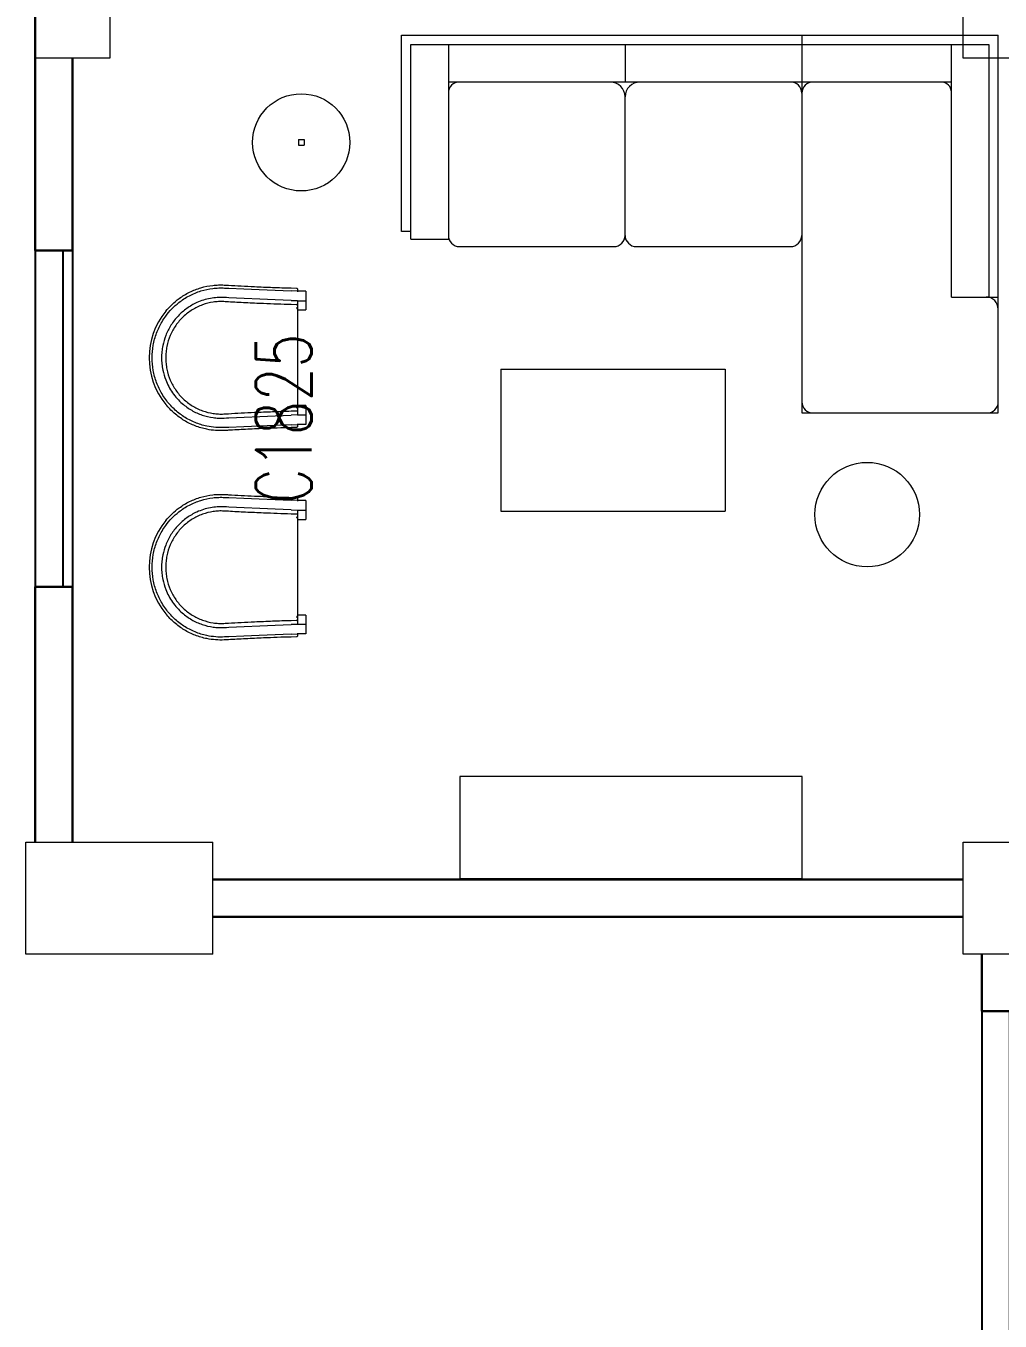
# Model space of a CAD drawing. Header units: inches. Extents: x 675 to 51927, y 19035 to 68555.
# Drawn here: x 3673 to 8881, y 45736 to 52663 of the extents above; entities that cross this region are included whole.
import ezdxf

# ---------------------------------------------------------------- set-up
doc = ezdxf.new("R2010")
doc.units = ezdxf.units.IN
doc.header["$LTSCALE"] = 0.5
doc.header["$MEASUREMENT"] = 0
for name, color, linetype, lineweight in [('00I-FURN', 30, 'Continuous', 9), ('Column', 192, 'Continuous', 13), ('Wall', 113, 'Continuous', 50)]:
    doc.layers.add(name, color=color, linetype=linetype, lineweight=lineweight)
doc.layers.add('Window Exterior', color=2, linetype='Continuous')
doc.layers.add('WINDOW_TEXT', color=7, linetype='Continuous')
doc.styles.add('_TCH_WINDOW', font='SIMPLEX', dxfattribs={"height": 3.5, "bigfont": 'GBCBIG'})

# ---------------------------------------------------------------- blocks, each defined once
blk = doc.blocks.new('$WINLIB2D$00000004')
at = {"color": 0}
for points in [[(-0.5, 0.5), (-0.5, -0.5)], [(-0.5, 0.5), (0.5, 0.5)], [(0.5, -0.5), (0.5, 0.5)], [(-0.5, 0.2406), (0.5, 0.2406)], [(-0.5, -0.5), (0.5, -0.5)]]:
    blk.add_lwpolyline(points, dxfattribs=at)

msp = doc.modelspace()

# ---------------------------------------------------------------- linework, layer by layer
at = {"layer": '00I-FURN'}
for p, q in [((5681.4, 52613.1), (8871.4, 52613.1)), ((5681.4, 51563.1), (5681.4, 52613.1)), ((7821.4, 52613.1), (7821.4, 50593.1)), ((8871.4, 50593.1), (8871.4, 52613.1)), ((5731.4, 52563.1), (8821.4, 52563.1)), ((5731.4, 51523.1), (5731.4, 52563.1)), ((5931.4, 52563.1), (5931.4, 51523.1)), ((6876.4, 52563.1), (6876.4, 52363.1)), ((8621.4, 51213.1), (8621.4, 52563.1)), ((8821.4, 52563.1), (8821.4, 51213.1)), ((8621.4, 52363.1), (5931.4, 52363.1)), ((6876.4, 51543.1), (6876.4, 52283.1)), ((5731.4, 51563.1), (5681.4, 51563.1)), ((5731.4, 51523.1), (5931.4, 51523.1)), ((5991.4, 51483.1), (6816.4, 51483.1)), ((6936.4, 51483.1), (7761.4, 51483.1)), ((5090.3, 51261.5), (5119, 51260.7)), ((5125.2, 51244.6), (5090.3, 51246.1)), ((5090.3, 51195.3), (5125.2, 51193.8)), ((5125.2, 51254.4), (5125.2, 51241.7)), ((5169.6, 51244.6), (5125.2, 51244.6)), ((5169.6, 51244.6), (5169.6, 51144.1)), ((8621.4, 51213.1), (8871.4, 51213.1)), ((5118.6, 51171.8), (5090.3, 51172.6)), ((5125.2, 51193.8), (5125.2, 50582.5)), ((5125.2, 51193.6), (5169.6, 51193.6)), ((5125.2, 51143.9), (5169.6, 51143.9)), ((6211.4, 50828.1), (6211.4, 50068.1)), ((6211.4, 50828.1), (7411.4, 50828.1)), ((7411.4, 50828.1), (7411.4, 50068.1)), ((5090.3, 50603.6), (5118.6, 50604.4)), ((5125.2, 50582.5), (5090.3, 50581)), ((5169.6, 50632.3), (5125.2, 50632.3)), ((5125.2, 50582.6), (5169.6, 50582.6)), ((5169.6, 50632.2), (5169.6, 50531.6)), ((7821.4, 50593.1), (8871.4, 50593.1)), ((5090.3, 50530.1), (5125.2, 50531.6)), ((5119, 50515.5), (5090.3, 50514.7)), ((5125.2, 50534.6), (5125.2, 50521.9)), ((5169.6, 50531.6), (5125.2, 50531.6)), ((5090.3, 50141.5), (5119, 50140.7)), ((5125.2, 50124.6), (5090.3, 50126.1)), ((5125.2, 50134.4), (5125.2, 50121.7)), ((5169.6, 50124.6), (5125.2, 50124.6)), ((5169.6, 50124.6), (5169.6, 50024.1)), ((5090.3, 50075.3), (5125.2, 50073.8)), ((5118.6, 50051.8), (5090.3, 50052.6)), ((5125.2, 50073.8), (5125.2, 49462.5)), ((5125.2, 50073.6), (5169.6, 50073.6)), ((5125.2, 50023.9), (5169.6, 50023.9)), ((6211.4, 50068.1), (7411.4, 50068.1)), ((5090.3, 49483.6), (5118.6, 49484.4)), ((5169.6, 49512.3), (5125.2, 49512.3)), ((5169.6, 49512.2), (5169.6, 49411.6)), ((5125.2, 49462.5), (5090.3, 49461)), ((5090.3, 49410.1), (5125.2, 49411.6)), ((5119, 49395.5), (5090.3, 49394.7)), ((5125.2, 49462.6), (5169.6, 49462.6)), ((5125.2, 49414.6), (5125.2, 49401.9)), ((5169.6, 49411.6), (5125.2, 49411.6)), ((7823.1, 48648.2), (5993.1, 48648.2)), ((5993.1, 48648.2), (5993.1, 48103.2)), ((7823.1, 48103.2), (7823.1, 48648.2)), ((5993.1, 48103.2), (7823.1, 48103.2))]:
    msp.add_line(p, q, dxfattribs=at)
at = {"layer": '00I-FURN', "flags": 128}
for points in [[(5129.7, 52055.4), (5159.7, 52055.4), (5159.7, 52025.4)], [(5129.7, 52055.4), (5129.7, 52025.4), (5159.7, 52025.4)], [(4757.8, 51209.5), (4745.2, 51210.1), (4732.4, 51210.6)], [(4735.2, 51261.3), (4746.6, 51260.8), (4757.8, 51260.4)], [(4757.8, 51260.4), (4837.8, 51256.9), (4920.5, 51253.4), (5004.9, 51249.8), (5090.3, 51246.1)], [(5090.3, 51195.3), (5004.9, 51198.9), (4757.8, 51209.5)], [(4757.8, 50566.7), (5004.9, 50577.3), (5090.3, 50581)], [(4732.4, 50565.7), (4745.2, 50566.2), (4757.8, 50566.7)], [(4757.8, 50515.9), (4746.6, 50515.4), (4735.2, 50514.9)], [(5090.3, 50530.1), (5004.9, 50526.5), (4920.5, 50522.9), (4837.8, 50519.3), (4757.8, 50515.9)], [(4757.8, 50089.5), (4745.2, 50090.1), (4732.4, 50090.6)], [(4735.2, 50141.3), (4746.6, 50140.8), (4757.8, 50140.4)], [(4757.8, 50140.4), (4837.8, 50136.9), (4920.5, 50133.4), (5004.9, 50129.8), (5090.3, 50126.1)], [(5090.3, 50075.3), (5004.9, 50078.9), (4757.8, 50089.5)], [(4732.4, 49445.7), (4745.2, 49446.2), (4757.8, 49446.7)], [(4757.8, 49395.9), (4746.6, 49395.4), (4735.2, 49394.9)], [(4757.8, 49446.7), (5004.9, 49457.3), (5090.3, 49461)], [(5090.3, 49410.1), (5004.9, 49406.5), (4920.5, 49402.9), (4837.8, 49399.3), (4757.8, 49395.9)]]:
    msp.add_lwpolyline(points, dxfattribs=at)
at = {"layer": '00I-FURN'}
for centre, radius in [((5144.7, 52040.4), 260), ((8170.8, 50049.3), 279.4)]:
    msp.add_circle(centre, radius, dxfattribs=at)
for centre, radius, start, end in [((5991.4, 52303.1), 60, 90, 180), ((6796.4, 52283.1), 80, 0, 90), ((6956.4, 52283.1), 80, 90, 180), ((7761.4, 52303.1), 60, 0, 90), ((7881.4, 52303.1), 60, 90, 180), ((8566.4, 52308.1), 55, 0, 90), ((5991.4, 51543.1), 60, 180, 270), ((6816.4, 51543.1), 60, 270, 0), ((6936.4, 51543.1), 60, 180, 270), ((7761.4, 51543.1), 60, 270, 0), ((8806.4, 51148.1), 65, 0, 90), ((4725.1, 50888.1), 393.7, 140.73197, 219.26803), ((5118.8, 51148.8), 6.35, 0, 87.31789), ((7881.4, 50653.1), 60, 180, 270), ((8811.4, 50653.1), 60, 270, 0), ((5118.8, 50627.5), 6.35, 272.68211, 0), ((5118.8, 50028.8), 6.35, 0, 87.31789), ((4725.1, 49768.1), 393.7, 140.73197, 219.26803), ((5118.8, 49507.5), 6.35, 272.68211, 0)]:
    msp.add_arc(centre, radius, start, end, dxfattribs=at)
for points, knots in [([(4420.3, 51137.3), (4430.8, 51150.1), (4453.3, 51174.3), (4495.7, 51209.6), (4547.5, 51240.9), (4608.5, 51264.5), (4660.9, 51275.1), (4702.6, 51278), (4723.2, 51277.8), (4733.4, 51277.2)], [-1, -1, -1, -1, -0.863636, -0.727273, -0.545455, -0.363636, -0.181818, -0.090909, 0, 0, 0, 0]), ([(4755.3, 51276), (4800.4, 51273.4), (4878.5, 51269.3), (4991.8, 51264.6), (5057.4, 51262.4), (5090.3, 51261.5)], [-1, -1, -1, -1, -0.571429, -0.285714, 0, 0, 0, 0]), ([(4420.3, 51111.2), (4430.3, 51124.8), (4452.1, 51150.6), (4494, 51188.3), (4545.9, 51221.9), (4607.7, 51247.4), (4661.1, 51258.8), (4703.8, 51262.1), (4724.8, 51261.9), (4735.2, 51261.3)], [-1, -1, -1, -1, -0.863636, -0.727273, -0.545455, -0.363636, -0.181818, -0.090909, 0, 0, 0, 0]), ([(4732.4, 51210.6), (4720.3, 51211.3), (4696, 51211.1), (4659, 51206.6), (4622.3, 51197.5), (4579.4, 51181.1), (4532.2, 51154), (4485.1, 51112.9), (4453.1, 51071.6), (4432.5, 51035.3), (4424.1, 51016.3), (4420.3, 51006.6)], [-1, -1, -1, -1, -0.903846, -0.807692, -0.711538, -0.615385, -0.461538, -0.307692, -0.153846, -0.076923, 0, 0, 0, 0]), ([(4731.2, 51188.4), (4721.7, 51188.9), (4702.6, 51189), (4663.9, 51185.3), (4615.8, 51173.2), (4561.2, 51146.6), (4512.6, 51109.1), (4472.6, 51062.3), (4442.8, 51008.3), (4427.5, 50959.3), (4421.3, 50918.8), (4420.3, 50898.4), (4420.3, 50888.1)], [-1, -1, -1, -1, -0.9375, -0.875, -0.75, -0.625, -0.5, -0.375, -0.25, -0.125, -0.0625, 0, 0, 0, 0]), ([(5090.3, 51172.6), (5041, 51174), (4958.9, 51176.8), (4847, 51182), (4785.4, 51185.3), (4755.3, 51187.1)], [-1, -1, -1, -1, -0.571429, -0.285714, 0, 0, 0, 0]), ([(4347.3, 50888.1), (4347.3, 50910.7), (4351.3, 50955.7), (4369.3, 51021.2), (4394.1, 51072.8), (4413.2, 51101.6), (4420.3, 51111.2)], [-1, -1, -1, -1, -0.8888889, -0.7777778, -0.6666667, -0.6079114, -0.6079114, -0.6079114, -0.6079114]), ([(4420.3, 51006.6), (4413.6, 50989.4), (4405.3, 50961), (4399.2, 50921), (4398.1, 50899.1), (4398.1, 50888.1)], [0.7698009, 0.7698009, 0.7698009, 0.7698009, 0.875, 0.9375, 1, 1, 1, 1]), ([(4420.3, 50665.1), (4413.2, 50674.7), (4394.1, 50703.5), (4369.3, 50755.1), (4351.3, 50820.6), (4347.3, 50865.6), (4347.3, 50888.1)], [0.6079114, 0.6079114, 0.6079114, 0.6079114, 0.6666667, 0.7777778, 0.8888889, 1, 1, 1, 1]), ([(4398.1, 50888.1), (4398.1, 50877.1), (4399.2, 50855.2), (4405.3, 50815.2), (4413.6, 50786.9), (4420.3, 50769.7)], [-1, -1, -1, -1, -0.9375, -0.875, -0.7698009, -0.7698009, -0.7698009, -0.7698009]), ([(4420.3, 50888.1), (4420.3, 50877.9), (4421.3, 50857.5), (4427.5, 50817), (4442.8, 50767.9), (4472.6, 50713.9), (4512.6, 50667.1), (4561.2, 50629.6), (4615.8, 50603.1), (4663.9, 50591), (4702.6, 50587.3), (4721.7, 50587.3), (4731.2, 50587.8)], [-1, -1, -1, -1, -0.9375, -0.875, -0.75, -0.625, -0.5, -0.375, -0.25, -0.125, -0.0625, 0, 0, 0, 0]), ([(4420.3, 50769.7), (4425, 50757.5), (4435.9, 50733.9), (4463.2, 50689.5), (4503.4, 50644.7), (4558.5, 50605.4), (4614.7, 50580), (4663.9, 50568.4), (4703.3, 50565), (4722.8, 50565.1), (4732.4, 50565.7)], [-1, -1, -1, -1, -0.903846, -0.807692, -0.615385, -0.461538, -0.307692, -0.153846, -0.076923, 0, 0, 0, 0]), ([(4735.2, 50514.9), (4719.6, 50514.1), (4687.9, 50514.4), (4634.4, 50522.1), (4576.3, 50540.1), (4516.8, 50571.3), (4472.4, 50606.1), (4441.1, 50638.5), (4427, 50656), (4420.3, 50665.1)], [-1, -1, -1, -1, -0.863636, -0.727273, -0.545455, -0.363636, -0.181818, -0.090909, 0, 0, 0, 0]), ([(4733.4, 50499), (4718.1, 50498.2), (4687.1, 50498.5), (4634.6, 50505.5), (4577.6, 50522.2), (4518.6, 50551.2), (4474, 50583.6), (4441.9, 50614), (4427.3, 50630.4), (4420.3, 50638.9)], [-1, -1, -1, -1, -0.863636, -0.727273, -0.545455, -0.363636, -0.181818, -0.090909, 0, 0, 0, 0]), ([(4755.3, 50589.2), (4800.4, 50591.8), (4878.5, 50595.9), (4991.8, 50600.6), (5057.4, 50602.7), (5090.3, 50603.6)], [-1, -1, -1, -1, -0.571429, -0.285714, 0, 0, 0, 0]), ([(5090.3, 50514.7), (5041, 50513.4), (4958.9, 50510.5), (4847, 50505.3), (4785.4, 50502), (4755.3, 50500.3)], [-1, -1, -1, -1, -0.571429, -0.285714, 0, 0, 0, 0]), ([(4420.3, 50017.3), (4430.8, 50030.1), (4453.3, 50054.3), (4495.7, 50089.6), (4547.5, 50120.9), (4608.5, 50144.5), (4660.9, 50155.1), (4702.6, 50158), (4723.2, 50157.8), (4733.4, 50157.2)], [-1, -1, -1, -1, -0.863636, -0.727273, -0.545455, -0.363636, -0.181818, -0.090909, 0, 0, 0, 0]), ([(4755.3, 50156), (4800.4, 50153.4), (4878.5, 50149.3), (4991.8, 50144.6), (5057.4, 50142.4), (5090.3, 50141.5)], [-1, -1, -1, -1, -0.571429, -0.285714, 0, 0, 0, 0]), ([(4420.3, 49991.2), (4430.3, 50004.8), (4452.1, 50030.6), (4494, 50068.3), (4545.9, 50101.9), (4607.7, 50127.4), (4661.1, 50138.8), (4703.8, 50142.1), (4724.8, 50141.9), (4735.2, 50141.3)], [-1, -1, -1, -1, -0.863636, -0.727273, -0.545455, -0.363636, -0.181818, -0.090909, 0, 0, 0, 0]), ([(4732.4, 50090.6), (4720.3, 50091.3), (4696, 50091.1), (4659, 50086.6), (4622.3, 50077.5), (4579.4, 50061.1), (4532.2, 50034), (4485.1, 49992.9), (4453.1, 49951.6), (4432.5, 49915.3), (4424.1, 49896.3), (4420.3, 49886.6)], [-1, -1, -1, -1, -0.903846, -0.807692, -0.711538, -0.615385, -0.461538, -0.307692, -0.153846, -0.076923, 0, 0, 0, 0]), ([(4731.2, 50068.4), (4721.7, 50068.9), (4702.6, 50069), (4663.9, 50065.3), (4615.8, 50053.2), (4561.2, 50026.6), (4512.6, 49989.1), (4472.6, 49942.3), (4442.8, 49888.3), (4427.5, 49839.3), (4421.3, 49798.8), (4420.3, 49778.4), (4420.3, 49768.1)], [-1, -1, -1, -1, -0.9375, -0.875, -0.75, -0.625, -0.5, -0.375, -0.25, -0.125, -0.0625, 0, 0, 0, 0]), ([(5090.3, 50052.6), (5041, 50054), (4958.9, 50056.8), (4847, 50062), (4785.4, 50065.3), (4755.3, 50067.1)], [-1, -1, -1, -1, -0.571429, -0.285714, 0, 0, 0, 0]), ([(4347.3, 49768.1), (4347.3, 49790.7), (4351.3, 49835.7), (4369.3, 49901.2), (4394.1, 49952.8), (4413.2, 49981.6), (4420.3, 49991.2)], [-1, -1, -1, -1, -0.8888889, -0.7777778, -0.6666667, -0.6079114, -0.6079114, -0.6079114, -0.6079114]), ([(4420.3, 49886.6), (4413.6, 49869.4), (4405.3, 49841), (4399.2, 49801), (4398.1, 49779.1), (4398.1, 49768.1)], [0.7698009, 0.7698009, 0.7698009, 0.7698009, 0.875, 0.9375, 1, 1, 1, 1]), ([(4420.3, 49545.1), (4413.2, 49554.7), (4394.1, 49583.5), (4369.3, 49635.1), (4351.3, 49700.6), (4347.3, 49745.6), (4347.3, 49768.1)], [0.6079114, 0.6079114, 0.6079114, 0.6079114, 0.6666667, 0.7777778, 0.8888889, 1, 1, 1, 1]), ([(4398.1, 49768.1), (4398.1, 49757.1), (4399.2, 49735.2), (4405.3, 49695.2), (4413.6, 49666.9), (4420.3, 49649.7)], [-1, -1, -1, -1, -0.9375, -0.875, -0.7698009, -0.7698009, -0.7698009, -0.7698009]), ([(4420.3, 49768.1), (4420.3, 49757.9), (4421.3, 49737.5), (4427.5, 49697), (4442.8, 49647.9), (4472.6, 49593.9), (4512.6, 49547.1), (4561.2, 49509.6), (4615.8, 49483.1), (4663.9, 49471), (4702.6, 49467.3), (4721.7, 49467.3), (4731.2, 49467.8)], [-1, -1, -1, -1, -0.9375, -0.875, -0.75, -0.625, -0.5, -0.375, -0.25, -0.125, -0.0625, 0, 0, 0, 0]), ([(4420.3, 49649.7), (4425, 49637.5), (4435.9, 49613.9), (4463.2, 49569.5), (4503.4, 49524.7), (4558.5, 49485.4), (4614.7, 49460), (4663.9, 49448.4), (4703.3, 49445), (4722.8, 49445.1), (4732.4, 49445.7)], [-1, -1, -1, -1, -0.903846, -0.807692, -0.615385, -0.461538, -0.307692, -0.153846, -0.076923, 0, 0, 0, 0]), ([(4735.2, 49394.9), (4719.6, 49394.1), (4687.9, 49394.4), (4634.4, 49402.1), (4576.3, 49420.1), (4516.8, 49451.3), (4472.4, 49486.1), (4441.1, 49518.5), (4427, 49536), (4420.3, 49545.1)], [-1, -1, -1, -1, -0.863636, -0.727273, -0.545455, -0.363636, -0.181818, -0.090909, 0, 0, 0, 0]), ([(4733.4, 49379), (4718.1, 49378.2), (4687.1, 49378.5), (4634.6, 49385.5), (4577.6, 49402.2), (4518.6, 49431.2), (4474, 49463.6), (4441.9, 49494), (4427.3, 49510.4), (4420.3, 49518.9)], [-1, -1, -1, -1, -0.863636, -0.727273, -0.545455, -0.363636, -0.181818, -0.090909, 0, 0, 0, 0]), ([(4755.3, 49469.2), (4800.4, 49471.8), (4878.5, 49475.9), (4991.8, 49480.6), (5057.4, 49482.7), (5090.3, 49483.6)], [-1, -1, -1, -1, -0.571429, -0.285714, 0, 0, 0, 0]), ([(5090.3, 49394.7), (5041, 49393.4), (4958.9, 49390.5), (4847, 49385.3), (4785.4, 49382), (4755.3, 49380.3)], [-1, -1, -1, -1, -0.571429, -0.285714, 0, 0, 0, 0])]:
    msp.add_open_spline(points, degree=3, knots=knots, dxfattribs=at)
for points in [[(4733.4, 51277.2), (4737.1, 51277), (4744.4, 51276.6), (4751.7, 51276.2), (4755.3, 51276)], [(5119, 51260.7), (5120.1, 51260.7), (5122.2, 51260.1), (5124.6, 51257.7), (5125.2, 51255.5), (5125.2, 51254.4)], [(4755.3, 51187.1), (4751.3, 51187.3), (4743.3, 51187.7), (4735.3, 51188.2), (4731.2, 51188.4)], [(5125.2, 51178.2), (5125.2, 51177.1), (5124.6, 51174.8), (5122.1, 51172.4), (5119.8, 51171.8), (5118.6, 51171.8)], [(4731.2, 50587.8), (4735.3, 50588.1), (4743.3, 50588.5), (4751.3, 50589), (4755.3, 50589.2)], [(5118.6, 50604.4), (5119.7, 50604.4), (5122, 50603.9), (5124.5, 50601.5), (5125.2, 50599.2), (5125.2, 50598.1)], [(5125.2, 50521.9), (5125.2, 50520.8), (5124.6, 50518.6), (5122.2, 50516.2), (5120.1, 50515.6), (5119, 50515.5)], [(4755.3, 50500.3), (4751.7, 50500.1), (4744.4, 50499.7), (4737.1, 50499.2), (4733.4, 50499)], [(4733.4, 50157.2), (4737.1, 50157), (4744.4, 50156.6), (4751.7, 50156.2), (4755.3, 50156)], [(5119, 50140.7), (5120.1, 50140.7), (5122.2, 50140.1), (5124.6, 50137.7), (5125.2, 50135.5), (5125.2, 50134.4)], [(4755.3, 50067.1), (4751.3, 50067.3), (4743.3, 50067.7), (4735.3, 50068.2), (4731.2, 50068.4)], [(5125.2, 50058.2), (5125.2, 50057.1), (5124.6, 50054.8), (5122.1, 50052.4), (5119.8, 50051.8), (5118.6, 50051.8)], [(4731.2, 49467.8), (4735.3, 49468.1), (4743.3, 49468.5), (4751.3, 49469), (4755.3, 49469.2)], [(5118.6, 49484.4), (5119.7, 49484.4), (5122, 49483.9), (5124.5, 49481.5), (5125.2, 49479.2), (5125.2, 49478.1)], [(5125.2, 49401.9), (5125.2, 49400.8), (5124.6, 49398.6), (5122.2, 49396.2), (5120.1, 49395.6), (5119, 49395.5)], [(4755.3, 49380.3), (4751.7, 49380.1), (4744.4, 49379.7), (4737.1, 49379.2), (4733.4, 49379)]]:
    msp.add_open_spline(points, degree=3, dxfattribs=at)
at = {"layer": 'Column'}
for p, q in [((3721.4, 52491.3), (3721.4, 53091.3)), ((4121.4, 53091.3), (4121.4, 52491.3)), ((8683.1, 52491.3), (8683.1, 53091.3)), ((4121.4, 52491.3), (3721.4, 52491.3)), ((9083.1, 52491.3), (8683.1, 52491.3)), ((3672.8, 48297.9), (4672.8, 48297.9)), ((3672.8, 47697.9), (3672.8, 48297.9)), ((4672.8, 47697.9), (4672.8, 48297.9)), ((8683.1, 48297.9), (9083.1, 48297.9)), ((8683.1, 47697.9), (8683.1, 48297.9)), ((4672.8, 47697.9), (3672.8, 47697.9)), ((9083.1, 47697.9), (8683.1, 47697.9))]:
    msp.add_line(p, q, dxfattribs=at)
at = {"layer": 'Wall', "lineweight": 30}
for p, q in [((3721.4, 54591.3), (3721.4, 51462.6)), ((3921.4, 51462.6), (3921.4, 52491.3)), ((3721.4, 51462.6), (3921.4, 51462.6)), ((3721.4, 49662.6), (3721.4, 48297.9)), ((3921.4, 49662.6), (3721.4, 49662.6)), ((3921.4, 48297.9), (3921.4, 49662.6)), ((8683.1, 48097.9), (4672.8, 48097.9)), ((4672.8, 47897.9), (8683.1, 47897.9)), ((8783.1, 47697.9), (8783.1, 47392.9)), ((8783.1, 47392.9), (8983.1, 47392.9))]:
    msp.add_line(p, q, dxfattribs=at)

# ---------------------------------------------------------------- block references
at = {"layer": 'Window Exterior'}
ref = msp.add_blockref('$WINLIB2D$00000004', (3821.4, 50562.6), dxfattribs=dict(at, xscale=-1800, yscale=-200, zscale=-1800, rotation=90))
ref.add_attrib('A', 'C1825', (5199.8, 50107.6), dxfattribs={"layer": 'WINDOW_TEXT', "ltscale": 20, "height": 297.5, "rotation": 90, "style": '_TCH_WINDOW', "width": 0.705882})
ref = msp.add_blockref('$WINLIB2D$00000004', (8883.1, 46492.9), dxfattribs=dict(at, xscale=-1800, yscale=-200, zscale=-1800, rotation=90))
ref.add_attrib('A', 'C1825', (10261.4, 46037.9), dxfattribs={"layer": 'WINDOW_TEXT', "ltscale": 20, "height": 297.5, "rotation": 90, "style": '_TCH_WINDOW', "width": 0.705882})

doc.saveas('drawing.dxf')
